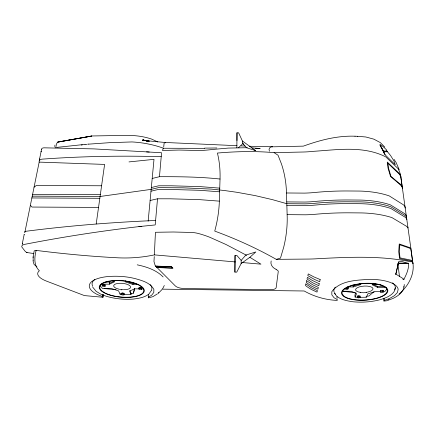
<?xml version="1.0" encoding="UTF-8"?>
<svg xmlns="http://www.w3.org/2000/svg" width="435" height="435" viewBox="0 0 435 435"><rect width="100%" height="100%" fill="white"/><g stroke="black" fill="none" stroke-linecap="round" stroke-linejoin="round"><path stroke-width="0.65" d="M241.142 263.572L241.169 260.402L245.818 255.084L255.834 251.952L249.88 257.259L241.142 263.572L236.743 272.136L234.911 272.114L235.047 255.437L236.885 255.459L241.169 260.402M408.612 263.523C406.513 263.273 400.988 260.342 398.629 261.919L395.894 274.132L403.017 278.552L403.598 279.574A1.077 0.451 -65.3 0 0 403.876 279.384C406.377 274.534 408.856 269.26 408.612 263.523L397.829 263.403L399.482 276.557M246.601 147.797L242.387 143.066L242.409 141.005L238.619 132.822L236.983 132.811L236.857 147.753M234.911 272.114L235.047 255.437M236.972 140.57L236.983 132.811M219.349 201.139L220.034 179.03A130.462 93.242 -47 0 0 217.413 153.055C236.248 151.413 255.242 150.988 274.093 152.647L303.646 152.005A70.323 43.728 -5.1 0 0 313.167 151.342C337.261 149.836 363.399 145.491 385.791 156.894L398.248 168.775L400.434 174.125L412.733 261.625L411.037 261.81C380.973 255.584 349.87 257.08 319.372 258.591A78.42 36.415 -2.7 0 1 308.855 259.059L276.252 259.342C256.585 248.222 235.939 238.886 214.738 231.099A133.453 96.597 -48.7 0 0 219.349 201.139L199.502 199.638L170.449 198.806L157.513 198.795L150.113 200.486M276.105 269.33L277.65 270.461A5.302 2.137 -0.4 0 1 278.253 271.565L276.138 287.747A5.269 2.006 -0.2 0 1 271.179 289.666L184.565 288.552A9.135 3.491 2.9 0 1 175.365 285.969L155.235 265.741L153.974 261.604L154.256 256.541M242.387 143.066L243.872 144.311M157.155 267.433L155.931 266.209L171.39 266.824L172.543 268.042L157.155 267.433L157.258 266.204M407.992 227.543L407.927 227.967A15.415 6.726 -6 0 0 405.784 225.847L391.968 217.62A63.113 27.361 -4 0 0 375.313 213.96L372.675 213.645A63.113 27.361 -4 0 0 361.73 212.927L350.213 212.829A139.2 54.892 -2.6 0 0 329.937 213.248L327.044 213.4A139.2 54.892 -2.6 0 0 315.533 214.254A74.717 39.607 -3.5 0 1 305.468 214.803L287.138 214.645A138.221 113.905 -34.8 0 1 283.729 247.096L280.493 258.118L276.252 259.342M163.729 146.883L164.087 143.387L164.827 142.457L236.944 145.692M157.513 198.795L155.213 224.938L138.879 226.591M152.196 178.47L159.46 176.697L161.564 152.75L146.535 151.891M157.421 293.864L152.919 296.659L148.514 297.877L148.509 294.538M141.728 289.362L141.614 287.785L140.195 287.481L138.999 287.752L138.901 288.753L139.118 289.329L140.532 289.628L141.728 289.362L141.614 287.785M148.156 221.159L154.006 159.346L128.994 161.912M138.901 288.753L140.103 288.476L140.195 287.481M123.844 294.517L131.027 294.435L131.12 293.549L133.496 293.19L134.469 288.508M138.314 284.566L132.99 284.495L133.083 283.587L126.547 281.309M124.133 294.789L123.997 293.255L122.594 292.962L121.441 293.223L121.332 294.207L121.582 294.756L122.98 295.05L124.133 294.789L123.997 293.255M132.99 284.495L125.856 282.016L125.954 281.097M121.332 294.207L122.485 293.946L122.594 292.962M121.376 294.37L120.142 294.294L120.256 293.272M101.475 284.099L109.441 284.202L109.696 282.103L105.721 282.054M103.231 294.887L102.926 297.268L84.433 295.593L46.692 281.195A21.647 7.982 7.2 0 1 39.367 270.749C33.62 265.453 34.403 257.221 36.132 250.397C63.434 253.844 90.861 256.433 118.342 257.83A103.916 75.266 -3.5 0 0 154.398 254.883L235.297 261.924M105.096 286.312L104.933 284.718L103.47 284.408L102.301 284.686L102.171 285.692L102.47 286.279L103.932 286.589L105.096 286.312L104.933 284.718M102.171 285.692L103.34 285.409L103.47 284.408M103.269 294.609L102.926 297.268L102.578 296.616L102.839 294.62M32.995 257.498L34.088 251.343M96.2 223.96L104.607 164.414L39.172 162.108L24.828 232.491A5.274 1.457 6.2 0 1 27.264 231.105C69.861 225.678 112.703 222.258 155.605 220.496M109.827 281.401L109.549 283.288L114.008 281.217M54.37 146.927L54.435 146.546M55.691 147.824L56.566 143.74L57.616 142.098L91.758 136.041L57.616 142.098M386.753 288.503L386.546 289.601L384.622 291.744L383.278 291.727M39.639 160.243L39.585 160.085A5.002 3.127 15.9 0 1 39.563 159.069L41.537 149.395M395.241 287.752C395.241 292.679 390.396 295.555 386.552 297.431L380.755 299.536C371.68 301.999 362.181 302.673 352.828 301.754L352.709 301.738C347.309 300.906 341.633 299.954 337.163 296.567M395.877 273.887L398.629 261.919M151.576 290.248L148.765 294.229M133.496 293.19L134.622 288.579M403.566 287.149L403.707 286.573M164.305 285.485L162.647 288.764M41.156 151.25L41.173 151.217A4.959 1.941 8.4 0 0 41.167 151.663M347.891 289.106L348.043 287.497L347.891 289.106L346.429 289.384L345.194 289.074L345.423 288.487L346.891 288.204L348.125 288.519M355.901 292.744L354.911 295.033L355.09 297.1L357.516 297.252M355.09 297.1L356.58 293.69L351.398 291.314L342.682 291.205M347.473 286.91L353.198 286.98L360.544 284.648L361.012 283.576M357.418 296.028L357.26 297.578L358.44 297.872L359.875 297.611L360.131 297.062L360.039 296.061L358.853 295.767L357.418 296.028L357.26 297.578M359.788 296.616L360.039 296.061M358.728 297.328L366.259 297.246L367.901 293.837L375.204 291.624L380.587 291.689M386.329 287.399L377.39 287.285L372.251 284.794L373.023 283.19M380.663 290.547L380.467 292.141L381.658 292.445L383.148 292.179L383.458 291.597L383.349 290.585L382.158 290.275L380.663 290.547L380.467 292.141M383.349 290.585L383.148 292.179M388.134 300.096L386.405 300.841L383.958 301.025L384.322 300.373L384.105 298.394M249.859 257.286L260.951 264.159L241.876 262.501M158.09 293.217L158.721 292.543M158.4 293.223L161.869 289.705M388.602 299.742L388.999 299.351M238.494 147.764L242.382 144.034M354.509 284.746L353.122 286.056L359.843 283.914M374.084 291.586L368.972 295.985L366.732 296.278M34.066 187.159L36.339 185.5L101.589 185.772M399.009 294.038C407.905 286.654 414.843 274.664 412.886 262.751M148.542 294.375C144.121 297.611 138.564 298.399 133.279 299.079L133.159 299.095C124.029 299.748 114.786 298.834 106.01 296.17L100.42 293.957L96.102 291.292L92.737 287.16M148.275 297.203L151.603 295.267L153.8 292.461L153.865 289.357C150.227 282.679 142.093 280.553 135.29 278.65C126.351 276.339 116.999 275.833 107.804 276.551A32.516 11.957 5 0 0 97.522 294.609L102.578 296.616M109.441 284.202L114.459 281.875L113.97 280.809M384.322 300.373L389.57 298.475L394.447 295.664L397.4 292.554L398.155 289.335A33.37 12.126 -3.3 0 0 370.511 279.313C357.673 280.14 340.072 280.162 331.813 291.706L331.845 294.848L334.053 297.736L337.451 299.748L337.207 300.4A63.722 55.446 16.5 0 1 304.201 290.988L162.076 289.155M388.417 300.15L392.631 298.589C398.302 296.056 404.615 291.434 404.245 284.457M34.186 250.826L36.752 250.484M151.336 187.534L158.661 185.794L171.444 185.788L200.143 186.62L219.751 188.132M150.988 191.204L158.335 189.481L171.162 189.475L199.964 190.307L219.637 191.813M370.093 283.576L371.109 283.381M380.772 291.564L382.267 291.292L383.458 291.597M357.505 297.023L358.94 296.762L360.131 297.062M58.208 142.033L92.03 135.97L127.39 135.367C135.535 135.399 143.691 136.416 151.434 139.015L157.742 141.94M141.826 226.276C102.535 230.767 63.412 236.781 24.594 244.367A5.334 2.626 6.2 0 0 21.864 247.026L24.898 251L26.573 252.485L27.084 252.414M366.444 292.499L363.388 292.755L360.131 292.374M81.334 145.072L82.264 144.953M85.059 144.594L86.918 144.355M88.783 144.137L109.441 142.685L131.979 141.94A110.37 104.286 -20.4 0 1 163.609 148.253L204.695 148.346M56.534 147.416L84.983 144.393M87.74 144.154L88.691 144.077M246.498 147.726L255.584 150.613L242.409 141.005M273.909 146.796L303.358 146.133C319.953 140.146 337.266 135.568 355.08 136.209M204.591 148.117L216.864 147.976M159.46 176.697C179.66 176.648 199.931 176.855 220.034 179.03M273.31 146.823C270.603 146.155 268.069 148.308 269.434 151.25M255.497 148.46L260.157 148.471L251.713 147.867M272.881 146.791L249.157 146.242M379.907 144.839L383.55 151.021L386.894 151.043L390.548 155.491L393.963 160.977L395.268 164.751L385.176 154.876L380.337 145.649C378.727 141.892 387.226 150.646 386.454 149.77L386.894 151.043M383.55 151.021L383.784 151.75L387.514 151.766M32.598 194.369L100.333 194.69M32.233 196.158L100.077 196.489L151.162 189.366L158.498 187.632L182.792 187.822L211.54 189.111L224.362 190.519L236.944 192.297L255.209 195.614L272.522 199.665L286.801 203.705L304.946 203.852A73.89 40.363 -3.7 0 0 314.907 203.281A138.02 56.24 -2.8 0 1 326.304 202.4L329.17 202.237A138.02 56.24 -2.8 0 1 349.24 201.796L360.642 201.883A62.526 27.987 -4.2 0 1 371.479 202.607L374.089 202.927A62.526 27.987 -4.2 0 1 390.587 206.652L404.3 215.048A15.268 6.878 -6.2 0 1 406.627 217.696M31.864 197.958L99.822 198.295M98.533 207.419L31.983 207.049L30.368 205.309M274.093 152.647L278.03 155.224L281.483 164.011A135.013 110.414 -33.3 0 1 286.469 192.982L304.435 193.113A73.085 41.075 -4 0 0 314.298 192.526A136.856 57.54 -2.9 0 1 325.581 191.612L328.414 191.449A136.856 57.54 -2.9 0 1 348.288 190.981L359.571 191.063A61.955 28.585 -4.4 0 1 370.305 191.791L372.887 192.112A61.955 28.585 -4.4 0 1 389.238 195.902L402.848 204.455A15.122 7.02 -6.5 0 1 404.969 206.663L405.279 208.022M286.741 201.905L304.859 202.047A73.754 40.482 -3.8 0 0 314.804 201.47A137.824 56.463 -2.8 0 1 326.185 200.584L329.045 200.426A137.824 56.463 -2.8 0 1 349.082 199.975L360.463 200.067A62.428 28.09 -4.2 0 1 371.283 200.791L373.882 201.111A62.428 28.09 -4.2 0 1 390.364 204.847L404.055 213.27A15.241 6.906 -6.3 0 1 406.377 215.923M286.855 205.516L305.033 205.663A74.026 40.237 -3.7 0 0 315.011 205.092A138.216 56.023 -2.7 0 1 326.429 204.216L329.295 204.058A138.216 56.023 -2.7 0 1 349.403 203.618L360.822 203.71A62.624 27.883 -4.2 0 1 371.675 204.428L374.29 204.749A62.624 27.883 -4.2 0 1 390.815 208.468L404.545 216.831A15.29 6.857 -6.2 0 1 406.872 219.474M398.373 263.083L408.394 263.197M402.81 279.221L404.006 279.237M247.281 147.71L228.337 148.079L213.068 149.428A87.163 33.56 0.6 0 1 202.705 150.412A29.178 15.709 2.9 0 1 195.832 150.445L179.117 150.042L162.592 150.483A82.568 3.214 -86.3 0 1 163.609 148.253M372.251 284.794L372.153 283.865L377.292 286.36L384.948 286.458M133.083 283.587L135.742 283.62M139.282 288.883L134.692 288.824L129.608 291.031L131.027 294.435M141.902 288.916L143.213 288.932M161.222 156.665C121.403 155.589 81.524 156.263 41.798 159.172A4.937 3.072 15.9 0 0 39.188 162.108M357.516 136.296L365.862 136.992L373.882 139.167L380.375 142.631L384.812 147.128M354.965 136.209L357.646 136.302M155.474 266.062L171.591 266.704L172.994 268.183L156.953 267.547M241.017 145.877L245.084 146.057M149.243 152.022L93.819 148.895L44.087 147.829A4.872 2.072 14.6 0 0 41.624 149.417M164.098 142.403L142.321 140.277L149.368 141.168L142.533 140.135L148.819 141.185L142.745 140.016L148.292 141.212M104.057 288.514L116.025 289.726M342.666 291.292L355.183 292.641M372.153 283.865L380.902 284.833M26.573 252.485L33.935 253.556M121.474 289.846L119.799 289.563M137.215 264.833C146.584 266.813 156.29 269.972 163.141 276.975M122.485 293.946L123.888 294.239M103.34 285.409L104.802 285.724M140.103 288.476L141.516 288.786M148.21 141.163L142.946 139.912L147.78 141.228M165.023 142.457L165.659 142.843M254.518 150.053L255.584 150.613M246.683 255.378L226.037 244.524L209.681 237.222A105.629 105.428 -20.1 0 0 198.67 233.573A33.011 32.842 -52.2 0 0 191.308 232.448L173.277 232.002L155.458 232.279A81.149 3.11 -86.4 0 0 154.398 254.883M276.094 269.325C272.827 267.911 270.015 264.812 271.163 260.946M36.926 266.932L34.017 264.322L32.984 260.701M412.614 261.44L412.027 261.158A17.112 2.447 -10.2 0 0 410.596 260.924L399.602 258.673L398.71 251.675L399.248 243.975L408.721 247.249A16.035 3.763 -2.7 0 1 410.863 248.581L410.934 248.711M394.039 159.346L396.198 162.701L399.276 169.911M334.569 293.369L336.56 296.023M395.866 274.67L395.605 273.881M380.021 144.964L385.046 154.681M120.142 294.294L118.581 290.89L111.512 288.525L102.372 288.405L100.534 286.252L100.344 285.17M121.441 293.223L121.691 293.777M125.334 280.771L125.856 282.016M129.94 290.71L131.12 293.549M138.999 287.752L139.216 288.329M39.754 159.775L39.618 158.927M400.809 176.474L400.069 174.788A15.856 11.152 -1.1 0 0 398.493 172.695L387.248 162.027L388.004 167.964L390.527 176.507L400.129 184.625A15.187 9.69 -10.7 0 1 402.446 187.985L402.544 188.328M400.891 176.73L400.978 177.061M383.784 151.75L383.942 153.033M383.67 298.394L383.958 301.025M382.158 290.275L382.267 291.292M377.292 286.36L377.39 287.285M366.172 296.349L366.259 297.246M360.457 283.718L360.544 284.648M358.853 295.767L358.94 296.762M353.019 284.849L353.198 286.98M346.809 287.187L346.891 288.204M336.924 296.355L337.065 298.377M22.424 243.198L22.446 243.48M286.469 192.982L287.138 214.645M54.723 145.638A5.144 1.555 88.6 0 1 55.071 145.024M24.246 234.639A5.367 1.463 6.2 0 1 24.208 234.324L22.348 243.448A5.394 2.849 12.6 0 0 22.402 244.378M33.25 260.744A5.677 1.903 -87.8 0 1 33.272 256.84M119.228 289.237A8.504 3.154 5 0 1 115.672 283.957A8.504 3.154 5 0 1 129.51 285.485A8.504 3.154 5 0 1 123.551 289.715M123.007 289.699A8.504 3.154 5 0 1 121.365 289.579M92.726 286.322A30.004 11.12 5 0 1 94.841 279.477M150.124 284.577A30.004 11.12 5 0 1 151.608 289.971M360.669 292.38A8.727 3.203 -3.4 0 1 357.494 287.627A8.727 3.203 -3.4 0 1 371.218 286.975A8.727 3.203 -3.4 0 1 367.782 292.043M367.254 292.146A8.727 3.203 -3.4 0 1 366.172 292.315M335.559 294.223A30.782 11.294 -3.4 0 1 334.341 292.592M334.096 292.032A30.782 11.294 -3.4 0 1 335.249 287.111M392.5 282.859A30.782 11.294 -3.4 0 1 393.403 283.615M393.789 284.001A30.782 11.294 -3.4 0 1 394.605 289.873M399.803 244.791L399.303 252.061L400.053 257.879L410.471 260.032A16.606 2.17 -1.2 0 1 412.472 260.734L410.863 249.086A16.03 3.752 -2.7 0 0 408.808 247.89L399.803 244.791M320.176 279.547L319.72 281.722L314.347 279.373L307.839 275.643L308.246 273.925L313.923 276.916L320.176 279.547M319.263 283.756L318.812 285.708L312.749 282.848L307.039 279.02L307.436 277.34L312.319 280.477L319.263 283.756M305.876 283.93L305.495 285.529L307.355 286.948L311.291 289.449L316.979 292.097L317.436 290.651L311.569 287.888L305.876 283.93M306.648 280.673L306.256 282.315L308.034 283.734L311.851 286.279L317.898 289.177L318.349 287.464L312.428 284.664L306.648 280.673M112.42 280.885L107.456 281.695A22.093 8.107 5 0 0 102.029 291.069L105.172 293.049A22.093 8.107 5 0 0 130.756 297.056L135.53 296.344A22.093 8.107 5 0 0 142.055 287.317L139.102 285.24A22.093 8.107 5 0 0 112.42 280.885M362.442 283.691L356.531 284.501A22.663 8.232 -3.3 0 0 342.22 293.897L343.655 295.882A22.663 8.232 -3.3 0 0 366.515 299.911L372.132 299.193A22.663 8.232 -3.3 0 0 387.275 290.15L386.133 288.068A22.663 8.232 -3.3 0 0 362.442 283.691M400.048 184.048L390.929 176.333L388.553 168.28L387.917 163.332L398.596 173.456A15.404 10.957 -13.2 0 1 400.831 176.871L402.25 187.077A15.165 9.684 -10.7 0 0 400.048 184.048M412.978 263.452L412.608 261.783L412.978 263.452M108.157 294.549A22.609 8.298 5 0 0 144.126 291.662A22.609 8.298 5 0 0 113.024 280.608A22.609 8.298 5 0 0 108.157 294.549M349.294 298.85A23.196 8.428 -3.3 0 0 387.378 292.336A23.196 8.428 -3.3 0 0 357.412 284.126A23.196 8.428 -3.3 0 0 349.294 298.85"/></g></svg>
